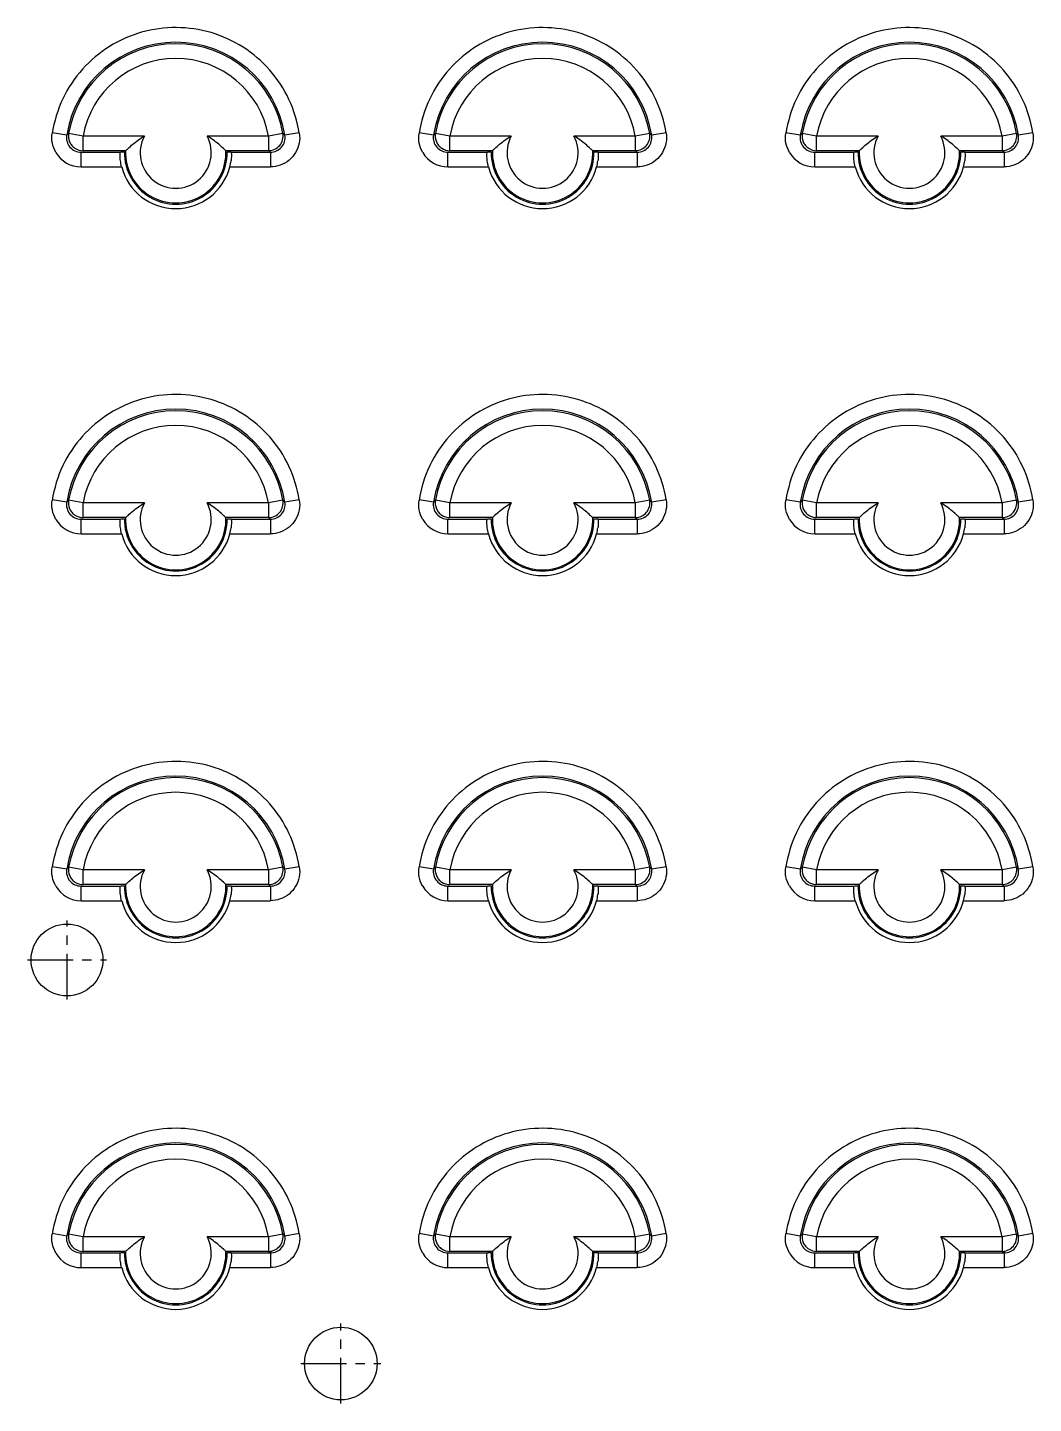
# Model space of a CAD drawing. Header units: millimetres. Extents: x 2151 to 2806, y 681 to 1136.
# Drawn here: x 2561.42 to 2588.85, y 880.51 to 918.01 of the extents above; entities that cross this region are included whole.
import ezdxf

# ---------------------------------------------------------------- set-up
doc = ezdxf.new("R2010")
doc.units = ezdxf.units.MM
doc.linetypes.add('CENTER', pattern=[50.8, 31.75, -6.35, 6.35, -6.35])

msp = doc.modelspace()

# ---------------------------------------------------------------- linework, layer by layer
at = {"color": 7, "linetype": 'Continuous'}
for p, q in [((2562.489, 915.072), (2562.094, 915.136)), ((2562.934, 915.052), (2562.541, 915.123)), ((2562.934, 914.652), (2562.934, 915.052)), ((2564.608, 915.052), (2562.934, 915.052)), ((2567.99, 915.052), (2566.317, 915.052)), ((2568.385, 915.123), (2567.991, 915.052)), ((2567.991, 915.052), (2567.991, 914.652)), ((2568.831, 915.136), (2568.437, 915.072)), ((2572.489, 915.072), (2572.094, 915.136)), ((2572.934, 915.052), (2572.541, 915.123)), ((2572.934, 914.652), (2572.934, 915.052)), ((2574.608, 915.052), (2572.934, 915.052)), ((2577.99, 915.052), (2576.317, 915.052)), ((2578.385, 915.123), (2577.991, 915.052)), ((2577.991, 915.052), (2577.991, 914.652)), ((2578.831, 915.136), (2578.437, 915.072)), ((2582.489, 915.072), (2582.094, 915.136)), ((2582.934, 915.052), (2582.541, 915.123)), ((2582.934, 914.652), (2582.934, 915.052)), ((2584.608, 915.052), (2582.934, 915.052)), ((2587.99, 915.052), (2586.317, 915.052)), ((2588.385, 915.123), (2587.991, 915.052)), ((2587.991, 915.052), (2587.991, 914.652)), ((2588.831, 915.136), (2588.437, 915.072)), ((2562.883, 914.21), (2562.883, 914.609)), ((2562.883, 914.609), (2563.952, 914.609)), ((2564.096, 914.652), (2562.934, 914.652)), ((2563.963, 914.62), (2564.063, 914.62)), ((2567.991, 914.652), (2566.83, 914.652)), ((2566.862, 914.62), (2566.962, 914.62)), ((2566.974, 914.609), (2568.042, 914.609)), ((2568.042, 914.609), (2568.042, 914.21)), ((2572.883, 914.21), (2572.883, 914.609)), ((2572.883, 914.609), (2573.952, 914.609)), ((2574.096, 914.652), (2572.934, 914.652)), ((2573.963, 914.62), (2574.063, 914.62)), ((2577.991, 914.652), (2576.83, 914.652)), ((2576.862, 914.62), (2576.962, 914.62)), ((2576.974, 914.609), (2578.042, 914.609)), ((2578.042, 914.609), (2578.042, 914.21)), ((2582.883, 914.21), (2582.883, 914.609)), ((2582.883, 914.609), (2583.952, 914.609)), ((2584.096, 914.652), (2582.934, 914.652)), ((2583.963, 914.62), (2584.063, 914.62)), ((2587.991, 914.652), (2586.83, 914.652)), ((2586.862, 914.62), (2586.962, 914.62)), ((2586.974, 914.609), (2588.042, 914.609)), ((2588.042, 914.609), (2588.042, 914.21)), ((2562.883, 914.21), (2563.988, 914.21)), ((2566.937, 914.21), (2568.042, 914.21)), ((2572.883, 914.21), (2573.988, 914.21)), ((2576.937, 914.21), (2578.042, 914.21)), ((2582.883, 914.21), (2583.988, 914.21)), ((2586.937, 914.21), (2588.042, 914.21)), ((2562.489, 905.072), (2562.094, 905.136)), ((2562.934, 905.052), (2562.541, 905.123)), ((2562.934, 904.652), (2562.934, 905.052)), ((2564.608, 905.052), (2562.934, 905.052)), ((2567.99, 905.052), (2566.317, 905.052)), ((2568.385, 905.123), (2567.991, 905.052)), ((2567.991, 905.052), (2567.991, 904.652)), ((2568.831, 905.136), (2568.437, 905.072)), ((2572.489, 905.072), (2572.094, 905.136)), ((2572.934, 905.052), (2572.541, 905.123)), ((2572.934, 904.652), (2572.934, 905.052)), ((2574.608, 905.052), (2572.934, 905.052)), ((2577.99, 905.052), (2576.317, 905.052)), ((2578.385, 905.123), (2577.991, 905.052)), ((2577.991, 905.052), (2577.991, 904.652)), ((2578.831, 905.136), (2578.437, 905.072)), ((2582.489, 905.072), (2582.094, 905.136)), ((2582.934, 905.052), (2582.541, 905.123)), ((2582.934, 904.652), (2582.934, 905.052)), ((2584.608, 905.052), (2582.934, 905.052)), ((2587.99, 905.052), (2586.317, 905.052)), ((2588.385, 905.123), (2587.991, 905.052)), ((2587.991, 905.052), (2587.991, 904.652)), ((2588.831, 905.136), (2588.437, 905.072)), ((2562.883, 904.21), (2562.883, 904.609)), ((2562.883, 904.609), (2563.952, 904.609)), ((2564.096, 904.652), (2562.934, 904.652)), ((2563.963, 904.62), (2564.063, 904.62)), ((2567.991, 904.652), (2566.83, 904.652)), ((2566.862, 904.62), (2566.962, 904.62)), ((2566.974, 904.609), (2568.042, 904.609)), ((2568.042, 904.609), (2568.042, 904.21)), ((2572.883, 904.21), (2572.883, 904.609)), ((2572.883, 904.609), (2573.952, 904.609)), ((2574.096, 904.652), (2572.934, 904.652)), ((2573.963, 904.62), (2574.063, 904.62)), ((2577.991, 904.652), (2576.83, 904.652)), ((2576.862, 904.62), (2576.962, 904.62)), ((2576.974, 904.609), (2578.042, 904.609)), ((2578.042, 904.609), (2578.042, 904.21)), ((2582.883, 904.21), (2582.883, 904.609)), ((2582.883, 904.609), (2583.952, 904.609)), ((2584.096, 904.652), (2582.934, 904.652)), ((2583.963, 904.62), (2584.063, 904.62)), ((2587.991, 904.652), (2586.83, 904.652)), ((2586.862, 904.62), (2586.962, 904.62)), ((2586.974, 904.609), (2588.042, 904.609)), ((2588.042, 904.609), (2588.042, 904.21)), ((2562.883, 904.21), (2563.988, 904.21)), ((2566.937, 904.21), (2568.042, 904.21)), ((2572.883, 904.21), (2573.988, 904.21)), ((2576.937, 904.21), (2578.042, 904.21)), ((2582.883, 904.21), (2583.988, 904.21)), ((2586.937, 904.21), (2588.042, 904.21)), ((2562.489, 895.072), (2562.094, 895.136)), ((2562.934, 895.052), (2562.541, 895.123)), ((2562.934, 894.652), (2562.934, 895.052)), ((2564.608, 895.052), (2562.934, 895.052)), ((2567.99, 895.052), (2566.317, 895.052)), ((2568.385, 895.123), (2567.991, 895.052)), ((2567.991, 895.052), (2567.991, 894.652)), ((2568.831, 895.136), (2568.437, 895.072)), ((2572.489, 895.072), (2572.094, 895.136)), ((2572.934, 895.052), (2572.541, 895.123)), ((2572.934, 894.652), (2572.934, 895.052)), ((2574.608, 895.052), (2572.934, 895.052)), ((2577.99, 895.052), (2576.317, 895.052)), ((2578.385, 895.123), (2577.991, 895.052)), ((2577.991, 895.052), (2577.991, 894.652)), ((2578.831, 895.136), (2578.437, 895.072)), ((2582.489, 895.072), (2582.094, 895.136)), ((2582.934, 895.052), (2582.541, 895.123)), ((2582.934, 894.652), (2582.934, 895.052)), ((2584.608, 895.052), (2582.934, 895.052)), ((2587.99, 895.052), (2586.317, 895.052)), ((2588.385, 895.123), (2587.991, 895.052)), ((2587.991, 895.052), (2587.991, 894.652)), ((2588.831, 895.136), (2588.437, 895.072)), ((2562.883, 894.21), (2562.883, 894.609)), ((2562.883, 894.609), (2563.952, 894.609)), ((2564.096, 894.652), (2562.934, 894.652)), ((2563.963, 894.62), (2564.063, 894.62)), ((2567.991, 894.652), (2566.83, 894.652)), ((2566.862, 894.62), (2566.962, 894.62)), ((2566.974, 894.609), (2568.042, 894.609)), ((2568.042, 894.609), (2568.042, 894.21)), ((2572.883, 894.21), (2572.883, 894.609)), ((2572.883, 894.609), (2573.952, 894.609)), ((2574.096, 894.652), (2572.934, 894.652)), ((2573.963, 894.62), (2574.063, 894.62)), ((2577.991, 894.652), (2576.83, 894.652)), ((2576.862, 894.62), (2576.962, 894.62)), ((2576.974, 894.609), (2578.042, 894.609)), ((2578.042, 894.609), (2578.042, 894.21)), ((2582.883, 894.21), (2582.883, 894.609)), ((2582.883, 894.609), (2583.952, 894.609)), ((2584.096, 894.652), (2582.934, 894.652)), ((2583.963, 894.62), (2584.063, 894.62)), ((2587.991, 894.652), (2586.83, 894.652)), ((2586.862, 894.62), (2586.962, 894.62)), ((2586.974, 894.609), (2588.042, 894.609)), ((2588.042, 894.609), (2588.042, 894.21)), ((2562.883, 894.21), (2563.988, 894.21)), ((2566.937, 894.21), (2568.042, 894.21)), ((2572.883, 894.21), (2573.988, 894.21)), ((2576.937, 894.21), (2578.042, 894.21)), ((2582.883, 894.21), (2583.988, 894.21)), ((2586.937, 894.21), (2588.042, 894.21)), ((2562.489, 885.072), (2562.094, 885.136)), ((2562.934, 885.052), (2562.541, 885.123)), ((2562.934, 884.652), (2562.934, 885.052)), ((2564.608, 885.052), (2562.934, 885.052)), ((2567.99, 885.052), (2566.317, 885.052)), ((2568.385, 885.123), (2567.991, 885.052)), ((2567.991, 885.052), (2567.991, 884.652)), ((2568.831, 885.136), (2568.437, 885.072)), ((2572.489, 885.072), (2572.094, 885.136)), ((2572.934, 885.052), (2572.541, 885.123)), ((2572.934, 884.652), (2572.934, 885.052)), ((2574.608, 885.052), (2572.934, 885.052)), ((2577.99, 885.052), (2576.317, 885.052)), ((2578.385, 885.123), (2577.991, 885.052)), ((2577.991, 885.052), (2577.991, 884.652)), ((2578.831, 885.136), (2578.437, 885.072)), ((2582.489, 885.072), (2582.094, 885.136)), ((2582.934, 885.052), (2582.541, 885.123)), ((2582.934, 884.652), (2582.934, 885.052)), ((2584.608, 885.052), (2582.934, 885.052)), ((2587.99, 885.052), (2586.317, 885.052)), ((2588.385, 885.123), (2587.991, 885.052)), ((2587.991, 885.052), (2587.991, 884.652)), ((2588.831, 885.136), (2588.437, 885.072)), ((2562.883, 884.21), (2562.883, 884.609)), ((2562.883, 884.609), (2563.952, 884.609)), ((2564.096, 884.652), (2562.934, 884.652)), ((2563.963, 884.62), (2564.063, 884.62)), ((2567.991, 884.652), (2566.83, 884.652)), ((2566.862, 884.62), (2566.962, 884.62)), ((2566.974, 884.609), (2568.042, 884.609)), ((2568.042, 884.609), (2568.042, 884.21)), ((2572.883, 884.21), (2572.883, 884.609)), ((2572.883, 884.609), (2573.952, 884.609)), ((2574.096, 884.652), (2572.934, 884.652)), ((2573.963, 884.62), (2574.063, 884.62)), ((2577.991, 884.652), (2576.83, 884.652)), ((2576.862, 884.62), (2576.962, 884.62)), ((2576.974, 884.609), (2578.042, 884.609)), ((2578.042, 884.609), (2578.042, 884.21)), ((2582.883, 884.21), (2582.883, 884.609)), ((2582.883, 884.609), (2583.952, 884.609)), ((2584.096, 884.652), (2582.934, 884.652)), ((2583.963, 884.62), (2584.063, 884.62)), ((2587.991, 884.652), (2586.83, 884.652)), ((2586.862, 884.62), (2586.962, 884.62)), ((2586.974, 884.609), (2588.042, 884.609)), ((2588.042, 884.609), (2588.042, 884.21)), ((2562.883, 884.21), (2563.988, 884.21)), ((2566.937, 884.21), (2568.042, 884.21)), ((2572.883, 884.21), (2573.988, 884.21)), ((2576.937, 884.21), (2578.042, 884.21)), ((2582.883, 884.21), (2583.988, 884.21)), ((2586.937, 884.21), (2588.042, 884.21))]:
    msp.add_line(p, q, dxfattribs=at)
at = {"color": 1, "linetype": 'CENTER', "ltscale": 0.039162}
for p, q in [((2562.498, 891.519), (2562.498, 893.673)), ((2561.421, 892.596), (2563.575, 892.596)), ((2569.963, 880.507), (2569.963, 882.684)), ((2568.874, 881.596), (2571.051, 881.596))]:
    msp.add_line(p, q, dxfattribs=at)
at = {"color": 7, "linetype": 'Continuous'}
msp.add_circle((2562.498, 892.596), 0.979, dxfattribs=at)
at = {"color": 3, "linetype": 'Continuous'}
msp.add_circle((2569.963, 881.596), 0.99, dxfattribs=at)
at = {"color": 7, "linetype": 'Continuous'}
for centre, radius, start, end in [((2565.463, 914.596), 3.012, 9.1024, 170.8976), ((2565.463, 914.596), 2.969, 10.2257, 169.7742), ((2575.463, 914.596), 3.012, 9.1024, 170.8976), ((2575.463, 914.596), 2.969, 10.2257, 169.7742), ((2585.463, 914.596), 3.012, 9.1024, 170.8976), ((2585.463, 914.596), 2.969, 10.2257, 169.7742), ((2565.463, 914.596), 2.569, 10.2285, 169.7732), ((2575.463, 914.596), 2.569, 10.2285, 169.7732), ((2585.463, 914.596), 2.569, 10.2285, 169.7732), ((2562.882, 915.008), 0.399, 170.8764, 270.1536), ((2567.946, 909.504), 7.797, 133.8922, 134.426), ((2565.463, 914.596), 0.968, 151.8984, 28.1016), ((2567.99, 915.053), 0.4, 270.104, 10.1219), ((2568.043, 915.008), 0.399, 269.8554, 9.2464), ((2563.102, 909.63), 7.621, 45.5706, 46.1167), ((2572.882, 915.008), 0.399, 170.8764, 270.1536), ((2577.946, 909.504), 7.797, 133.8922, 134.426), ((2575.463, 914.596), 0.968, 151.8984, 28.1016), ((2577.99, 915.053), 0.4, 270.104, 10.1219), ((2578.043, 915.008), 0.399, 269.8554, 9.2464), ((2573.102, 909.63), 7.621, 45.5706, 46.1167), ((2582.882, 915.008), 0.399, 170.8764, 270.1536), ((2587.946, 909.504), 7.797, 133.8922, 134.426), ((2585.463, 914.596), 0.968, 151.8984, 28.1016), ((2587.99, 915.053), 0.4, 270.104, 10.1219), ((2588.043, 915.008), 0.399, 269.8554, 9.2464), ((2583.102, 909.63), 7.621, 45.5706, 46.1167), ((2562.884, 915.01), 0.8, 210.5745, 269.9782), ((2565.463, 914.596), 1.4, 178.9995, 1.0005), ((2565.463, 914.596), 1.368, 177.6389, 2.3611), ((2565.662, 914.545), 1.319, 345.2528, 352.688), ((2563.995, 911.604), 4.232, 45.2554, 45.4667), ((2563.525, 909.31), 6.963, 49.5552, 50.1022), ((2572.884, 915.01), 0.8, 210.5745, 269.9782), ((2575.463, 914.596), 1.4, 178.9995, 1.0005), ((2575.463, 914.596), 1.368, 177.6389, 2.3611), ((2575.662, 914.545), 1.319, 345.2528, 352.688), ((2573.995, 911.604), 4.232, 45.2554, 45.4667), ((2573.525, 909.31), 6.963, 49.5552, 50.1022), ((2582.884, 915.01), 0.8, 210.5745, 269.9783), ((2585.463, 914.596), 1.4, 178.9995, 1.0005), ((2585.463, 914.596), 1.368, 177.6389, 2.3611), ((2585.662, 914.545), 1.319, 345.2528, 352.688), ((2583.995, 911.604), 4.232, 45.2554, 45.4667), ((2583.525, 909.31), 6.963, 49.5552, 50.1022), ((2565.463, 914.596), 1.524, 194.6781, 345.3219), ((2575.463, 914.596), 1.524, 194.6781, 345.3219), ((2585.463, 914.596), 1.524, 194.6781, 345.3219), ((2565.463, 904.596), 3.012, 9.1024, 170.8976), ((2565.463, 904.596), 2.969, 10.2257, 169.7742), ((2575.463, 904.596), 3.012, 9.1024, 170.8976), ((2575.463, 904.596), 2.969, 10.2257, 169.7742), ((2585.463, 904.596), 3.012, 9.1024, 170.8976), ((2585.463, 904.596), 2.969, 10.2257, 169.7742), ((2565.463, 904.596), 2.569, 10.2285, 169.7732), ((2575.463, 904.596), 2.569, 10.2285, 169.7732), ((2585.463, 904.596), 2.569, 10.2285, 169.7732), ((2562.882, 905.008), 0.399, 170.8764, 270.1536), ((2567.946, 899.504), 7.797, 133.8922, 134.426), ((2565.463, 904.596), 0.968, 151.8984, 28.1016), ((2567.99, 905.053), 0.4, 270.104, 10.1219), ((2568.043, 905.008), 0.399, 269.8554, 9.2464), ((2563.102, 899.63), 7.621, 45.5706, 46.1167), ((2572.882, 905.008), 0.399, 170.8764, 270.1536), ((2577.946, 899.504), 7.797, 133.8922, 134.426), ((2575.463, 904.596), 0.968, 151.8984, 28.1016), ((2577.99, 905.053), 0.4, 270.104, 10.1219), ((2578.043, 905.008), 0.399, 269.8554, 9.2464), ((2573.102, 899.63), 7.621, 45.5706, 46.1167), ((2582.882, 905.008), 0.399, 170.8764, 270.1536), ((2587.946, 899.504), 7.797, 133.8922, 134.426), ((2585.463, 904.596), 0.968, 151.8984, 28.1016), ((2587.99, 905.053), 0.4, 270.104, 10.1219), ((2588.043, 905.008), 0.399, 269.8554, 9.2464), ((2583.102, 899.63), 7.621, 45.5706, 46.1167), ((2562.884, 905.01), 0.8, 210.5745, 269.9782), ((2565.463, 904.596), 1.4, 178.9995, 1.0005), ((2565.463, 904.596), 1.368, 177.6389, 2.3611), ((2563.995, 901.604), 4.232, 45.2554, 45.4667), ((2563.525, 899.31), 6.963, 49.5552, 50.1022), ((2572.884, 905.01), 0.8, 210.5745, 269.9782), ((2575.463, 904.596), 1.4, 178.9995, 1.0005), ((2575.463, 904.596), 1.368, 177.6389, 2.3611), ((2573.995, 901.604), 4.232, 45.2554, 45.4667), ((2573.525, 899.31), 6.963, 49.5552, 50.1022), ((2582.884, 905.01), 0.8, 210.5745, 269.9782), ((2585.463, 904.596), 1.4, 178.9995, 1.0005), ((2585.463, 904.596), 1.368, 177.6389, 2.3611), ((2583.995, 901.604), 4.232, 45.2554, 45.4667), ((2583.525, 899.31), 6.963, 49.5552, 50.1022), ((2565.463, 904.596), 1.524, 194.6781, 345.3219), ((2565.662, 904.545), 1.319, 345.2528, 352.688), ((2575.463, 904.596), 1.524, 194.6781, 345.3219), ((2575.662, 904.545), 1.319, 345.2528, 352.688), ((2585.463, 904.596), 1.524, 194.6781, 345.3219), ((2585.662, 904.545), 1.319, 345.2528, 352.688), ((2565.463, 894.596), 3.012, 9.1024, 170.8976), ((2565.463, 894.596), 2.969, 10.2257, 169.7742), ((2575.463, 894.596), 3.012, 9.1024, 170.8976), ((2575.463, 894.596), 2.969, 10.2257, 169.7742), ((2585.463, 894.596), 3.012, 9.1024, 170.8976), ((2585.463, 894.596), 2.969, 10.2257, 169.7742), ((2565.463, 894.596), 2.569, 10.2285, 169.7732), ((2575.463, 894.596), 2.569, 10.2285, 169.7732), ((2585.463, 894.596), 2.569, 10.2285, 169.7732), ((2562.882, 895.008), 0.399, 170.8764, 270.1536), ((2567.946, 889.504), 7.797, 133.8922, 134.426), ((2565.463, 894.596), 0.968, 151.8984, 28.1016), ((2567.99, 895.053), 0.4, 270.104, 10.1219), ((2568.043, 895.008), 0.399, 269.8554, 9.2464), ((2563.102, 889.63), 7.621, 45.5706, 46.1167), ((2572.882, 895.008), 0.399, 170.8764, 270.1536), ((2577.946, 889.504), 7.797, 133.8922, 134.426), ((2575.463, 894.596), 0.968, 151.8984, 28.1016), ((2577.99, 895.053), 0.4, 270.104, 10.1219), ((2578.043, 895.008), 0.399, 269.8554, 9.2464), ((2573.102, 889.63), 7.621, 45.5706, 46.1167), ((2582.882, 895.008), 0.399, 170.8764, 270.1536), ((2587.946, 889.504), 7.797, 133.8922, 134.426), ((2585.463, 894.596), 0.968, 151.8984, 28.1016), ((2587.99, 895.053), 0.4, 270.104, 10.1219), ((2588.043, 895.008), 0.399, 269.8554, 9.2464), ((2583.102, 889.63), 7.621, 45.5706, 46.1167), ((2562.884, 895.01), 0.8, 210.5745, 269.9782), ((2565.463, 894.596), 1.4, 178.9995, 1.0005), ((2565.463, 894.596), 1.368, 177.6389, 2.3611), ((2563.995, 891.604), 4.232, 45.2554, 45.4667), ((2563.525, 889.31), 6.963, 49.5552, 50.1022), ((2572.884, 895.01), 0.8, 210.5745, 269.9782), ((2575.463, 894.596), 1.4, 178.9995, 1.0005), ((2575.463, 894.596), 1.368, 177.6389, 2.3611), ((2573.995, 891.604), 4.232, 45.2554, 45.4667), ((2573.525, 889.31), 6.963, 49.5552, 50.1022), ((2582.884, 895.01), 0.8, 210.5745, 269.9782), ((2585.463, 894.596), 1.4, 178.9995, 1.0005), ((2585.463, 894.596), 1.368, 177.6389, 2.3611), ((2583.995, 891.604), 4.232, 45.2554, 45.4667), ((2583.525, 889.31), 6.963, 49.5552, 50.1022), ((2565.463, 894.596), 1.524, 194.6781, 345.3219), ((2565.662, 894.545), 1.319, 345.2528, 352.688), ((2575.463, 894.596), 1.524, 194.6781, 345.3219), ((2575.662, 894.545), 1.319, 345.2528, 352.688), ((2585.463, 894.596), 1.524, 194.6781, 345.3219), ((2585.662, 894.545), 1.319, 345.2528, 352.688), ((2565.463, 884.596), 3.012, 9.1024, 170.8976), ((2565.463, 884.596), 2.969, 10.2257, 169.7742), ((2575.463, 884.596), 3.012, 9.1024, 170.8976), ((2575.463, 884.596), 2.969, 10.2257, 169.7742), ((2585.463, 884.596), 3.012, 9.1024, 170.8976), ((2585.463, 884.596), 2.969, 10.2257, 169.7742), ((2565.463, 884.596), 2.569, 10.2285, 169.7732), ((2575.463, 884.596), 2.569, 10.2285, 169.7732), ((2585.463, 884.596), 2.569, 10.2285, 169.7732), ((2562.882, 885.008), 0.399, 170.8764, 270.1536), ((2567.946, 879.504), 7.797, 133.8922, 134.426), ((2565.463, 884.596), 0.968, 151.8984, 28.1016), ((2567.99, 885.053), 0.4, 270.104, 10.1219), ((2568.043, 885.008), 0.399, 269.8554, 9.2464), ((2563.102, 879.63), 7.621, 45.5706, 46.1167), ((2572.882, 885.008), 0.399, 170.8764, 270.1536), ((2577.946, 879.504), 7.797, 133.8922, 134.426), ((2575.463, 884.596), 0.968, 151.8984, 28.1016), ((2577.99, 885.053), 0.4, 270.104, 10.1219), ((2578.043, 885.008), 0.399, 269.8554, 9.2464), ((2573.102, 879.63), 7.621, 45.5706, 46.1167), ((2582.882, 885.008), 0.399, 170.8764, 270.1536), ((2587.946, 879.504), 7.797, 133.8922, 134.426), ((2585.463, 884.596), 0.968, 151.8984, 28.1016), ((2587.99, 885.053), 0.4, 270.104, 10.1219), ((2588.043, 885.008), 0.399, 269.8554, 9.2464), ((2583.102, 879.63), 7.621, 45.5706, 46.1167), ((2562.884, 885.01), 0.8, 210.5745, 269.9782), ((2565.463, 884.596), 1.4, 178.9995, 1.0005), ((2565.463, 884.596), 1.368, 177.6389, 2.3611), ((2565.662, 884.545), 1.319, 345.2528, 352.688), ((2563.995, 881.604), 4.232, 45.2554, 45.4667), ((2563.525, 879.31), 6.963, 49.5552, 50.1022), ((2572.884, 885.01), 0.8, 210.5745, 269.9782), ((2575.463, 884.596), 1.4, 178.9995, 1.0005), ((2575.463, 884.596), 1.368, 177.6389, 2.3611), ((2575.662, 884.545), 1.319, 345.2528, 352.688), ((2573.995, 881.604), 4.232, 45.2554, 45.4667), ((2573.525, 879.31), 6.963, 49.5552, 50.1022), ((2582.884, 885.01), 0.801, 210.5745, 269.9786), ((2585.463, 884.596), 1.4, 178.9995, 1.0005), ((2585.463, 884.596), 1.368, 177.6389, 2.3611), ((2585.662, 884.545), 1.319, 345.2528, 352.688), ((2583.995, 881.604), 4.232, 45.2554, 45.4667), ((2583.525, 879.31), 6.963, 49.5552, 50.1022), ((2565.463, 884.596), 1.524, 194.6781, 345.3219), ((2575.463, 884.596), 1.524, 194.6781, 345.3219), ((2585.463, 884.596), 1.524, 194.6781, 345.3219)]:
    msp.add_arc(centre, radius, start, end, dxfattribs=at)
for points, start_tangent, end_tangent in [([(2568.831, 915.133), (2568.549, 916.05), (2568.024, 916.85), (2567.297, 917.472), (2566.426, 917.869), (2565.479, 918.007), (2564.531, 917.878), (2563.656, 917.49), (2562.924, 916.875), (2562.385, 916.069), (2562.094, 915.121)], (-0.1582, 0.987407), (-0.1582, -0.987407)), ([(2578.831, 915.133), (2578.549, 916.05), (2578.024, 916.85), (2577.297, 917.472), (2576.426, 917.869), (2575.479, 918.007), (2574.531, 917.878), (2573.656, 917.49), (2572.924, 916.875), (2572.385, 916.069), (2572.094, 915.121)], (-0.1582, 0.987407), (-0.1582, -0.987407)), ([(2588.831, 915.133), (2588.549, 916.05), (2588.024, 916.85), (2587.297, 917.472), (2586.426, 917.869), (2585.479, 918.007), (2584.531, 917.878), (2583.656, 917.49), (2582.924, 916.875), (2582.385, 916.069), (2582.094, 915.121)], (-0.1582, 0.987407), (-0.1582, -0.987407)), ([(2562.195, 914.603), (2562.098, 914.86), (2562.094, 915.121)], (-0.508458, 0.861087), (0.158023, 0.987435)), ([(2562.541, 915.123), (2562.567, 914.895), (2562.628, 914.796)], (-0.179302, -0.983794), (0.641293, -0.767296)), ([(2564.096, 914.652), (2564.161, 914.713), (2564.29, 914.826), (2564.446, 914.945), (2564.608, 915.052)], (0.721525, 0.692388), (0.857623, 0.514278)), ([(2566.83, 914.652), (2566.764, 914.713), (2566.635, 914.826), (2566.479, 914.945), (2566.317, 915.052)], (-0.721525, 0.692388), (-0.857623, 0.514278)), ([(2568.831, 915.133), (2568.827, 914.86), (2568.731, 914.603), (2568.551, 914.393), (2568.313, 914.257), (2568.042, 914.21)], (0.158024, -0.987435), (-1, -0.000075)), ([(2572.195, 914.603), (2572.098, 914.86), (2572.094, 915.121)], (-0.508458, 0.861087), (0.158023, 0.987435)), ([(2572.541, 915.123), (2572.567, 914.895), (2572.628, 914.796)], (-0.179302, -0.983794), (0.641293, -0.767296)), ([(2574.096, 914.652), (2574.161, 914.713), (2574.29, 914.826), (2574.446, 914.945), (2574.608, 915.052)], (0.721525, 0.692388), (0.857623, 0.514278)), ([(2576.83, 914.652), (2576.764, 914.713), (2576.635, 914.826), (2576.479, 914.945), (2576.317, 915.052)], (-0.721525, 0.692388), (-0.857623, 0.514278)), ([(2578.831, 915.133), (2578.827, 914.86), (2578.731, 914.603), (2578.551, 914.393), (2578.313, 914.257), (2578.042, 914.21)], (0.158024, -0.987435), (-1, -0.000075)), ([(2582.195, 914.603), (2582.098, 914.86), (2582.094, 915.121)], (-0.508458, 0.861087), (0.158023, 0.987435)), ([(2582.541, 915.123), (2582.567, 914.895), (2582.628, 914.796)], (-0.179302, -0.983794), (0.641293, -0.767296)), ([(2584.096, 914.652), (2584.161, 914.713), (2584.29, 914.826), (2584.446, 914.945), (2584.608, 915.052)], (0.721525, 0.692388), (0.857623, 0.514278)), ([(2586.83, 914.652), (2586.764, 914.713), (2586.635, 914.826), (2586.479, 914.945), (2586.317, 915.052)], (-0.721525, 0.692388), (-0.857623, 0.514278)), ([(2588.831, 915.133), (2588.827, 914.86), (2588.731, 914.603), (2588.551, 914.393), (2588.313, 914.257), (2588.042, 914.21)], (0.158024, -0.987435), (-1, -0.000075)), ([(2562.628, 914.796), (2562.714, 914.719), (2562.934, 914.652)], (0.641293, -0.767296), (0.999989, -0.004602)), ([(2572.628, 914.796), (2572.714, 914.719), (2572.934, 914.652)], (0.641293, -0.767296), (0.999989, -0.004602)), ([(2582.628, 914.796), (2582.714, 914.719), (2582.934, 914.652)], (0.641293, -0.767296), (0.999989, -0.004602)), ([(2563.988, 914.21), (2563.955, 914.377), (2563.945, 914.515), (2563.949, 914.596)], (-0.253388, 0.967365), (0.12877, 0.991674)), ([(2563.949, 914.596), (2563.952, 914.609)], (0.12877, 0.991674), (0.710254, 0.703945)), ([(2566.977, 914.596), (2566.98, 914.515), (2566.97, 914.377)], (0.12877, -0.991674), (-0.125954, -0.992036)), ([(2573.988, 914.21), (2573.955, 914.377), (2573.945, 914.515), (2573.949, 914.596)], (-0.253388, 0.967365), (0.12877, 0.991674)), ([(2573.949, 914.596), (2573.952, 914.609)], (0.12877, 0.991674), (0.710254, 0.703945)), ([(2576.977, 914.596), (2576.98, 914.515), (2576.97, 914.377)], (0.12877, -0.991674), (-0.125954, -0.992036)), ([(2583.988, 914.21), (2583.955, 914.377), (2583.945, 914.515), (2583.949, 914.596)], (-0.253388, 0.967365), (0.12877, 0.991674)), ([(2583.949, 914.596), (2583.952, 914.609)], (0.12877, 0.991674), (0.710254, 0.703945)), ([(2586.977, 914.596), (2586.98, 914.515), (2586.97, 914.377)], (0.12877, -0.991674), (-0.125954, -0.992036)), ([(2568.831, 905.133), (2568.549, 906.05), (2568.024, 906.85), (2567.297, 907.472), (2566.426, 907.869), (2565.479, 908.007), (2564.531, 907.878), (2563.656, 907.49), (2562.924, 906.875), (2562.385, 906.069), (2562.094, 905.121)], (-0.1582, 0.987407), (-0.1582, -0.987407)), ([(2578.831, 905.133), (2578.549, 906.05), (2578.024, 906.85), (2577.297, 907.472), (2576.426, 907.869), (2575.479, 908.007), (2574.531, 907.878), (2573.656, 907.49), (2572.924, 906.875), (2572.385, 906.069), (2572.094, 905.121)], (-0.1582, 0.987407), (-0.1582, -0.987407)), ([(2588.831, 905.133), (2588.549, 906.05), (2588.024, 906.85), (2587.297, 907.472), (2586.426, 907.869), (2585.479, 908.007), (2584.531, 907.878), (2583.656, 907.49), (2582.924, 906.875), (2582.385, 906.069), (2582.094, 905.121)], (-0.1582, 0.987407), (-0.1582, -0.987407)), ([(2562.195, 904.603), (2562.098, 904.86), (2562.094, 905.121)], (-0.508458, 0.861087), (0.158023, 0.987435)), ([(2562.541, 905.123), (2562.567, 904.895), (2562.628, 904.796)], (-0.179302, -0.983794), (0.641293, -0.767296)), ([(2564.096, 904.652), (2564.161, 904.713), (2564.29, 904.826), (2564.446, 904.945), (2564.608, 905.052)], (0.721525, 0.692388), (0.857623, 0.514278)), ([(2566.83, 904.652), (2566.764, 904.713), (2566.635, 904.826), (2566.479, 904.945), (2566.317, 905.052)], (-0.721525, 0.692388), (-0.857623, 0.514278)), ([(2568.831, 905.133), (2568.827, 904.86), (2568.731, 904.603), (2568.551, 904.393), (2568.313, 904.257), (2568.042, 904.21)], (0.158024, -0.987435), (-1, -0.000075)), ([(2572.195, 904.603), (2572.098, 904.86), (2572.094, 905.121)], (-0.508458, 0.861087), (0.158023, 0.987435)), ([(2572.541, 905.123), (2572.567, 904.895), (2572.628, 904.796)], (-0.179302, -0.983794), (0.641293, -0.767296)), ([(2574.096, 904.652), (2574.161, 904.713), (2574.29, 904.826), (2574.446, 904.945), (2574.608, 905.052)], (0.721525, 0.692388), (0.857623, 0.514278)), ([(2576.83, 904.652), (2576.764, 904.713), (2576.635, 904.826), (2576.479, 904.945), (2576.317, 905.052)], (-0.721525, 0.692388), (-0.857623, 0.514278)), ([(2578.831, 905.133), (2578.827, 904.86), (2578.731, 904.603), (2578.551, 904.393), (2578.313, 904.257), (2578.042, 904.21)], (0.158024, -0.987435), (-1, -0.000075)), ([(2582.195, 904.603), (2582.098, 904.86), (2582.094, 905.121)], (-0.508458, 0.861087), (0.158023, 0.987435)), ([(2582.541, 905.123), (2582.567, 904.895), (2582.628, 904.796)], (-0.179302, -0.983794), (0.641293, -0.767296)), ([(2584.096, 904.652), (2584.161, 904.713), (2584.29, 904.826), (2584.446, 904.945), (2584.608, 905.052)], (0.721525, 0.692388), (0.857623, 0.514278)), ([(2586.83, 904.652), (2586.764, 904.713), (2586.635, 904.826), (2586.479, 904.945), (2586.317, 905.052)], (-0.721525, 0.692388), (-0.857623, 0.514278)), ([(2588.831, 905.133), (2588.827, 904.86), (2588.731, 904.603), (2588.551, 904.393), (2588.313, 904.257), (2588.042, 904.21)], (0.158024, -0.987435), (-1, -0.000075)), ([(2562.628, 904.796), (2562.714, 904.719), (2562.934, 904.652)], (0.641293, -0.767296), (0.999989, -0.004602)), ([(2563.988, 904.21), (2563.955, 904.377), (2563.945, 904.515), (2563.949, 904.596)], (-0.253388, 0.967365), (0.12877, 0.991674)), ([(2563.949, 904.596), (2563.952, 904.609)], (0.12877, 0.991674), (0.710254, 0.703945)), ([(2566.977, 904.596), (2566.98, 904.515), (2566.97, 904.377)], (0.12877, -0.991674), (-0.125954, -0.992036)), ([(2572.628, 904.796), (2572.714, 904.719), (2572.934, 904.652)], (0.641293, -0.767296), (0.999989, -0.004602)), ([(2573.988, 904.21), (2573.955, 904.377), (2573.945, 904.515), (2573.949, 904.596)], (-0.253388, 0.967365), (0.12877, 0.991674)), ([(2573.949, 904.596), (2573.952, 904.609)], (0.12877, 0.991674), (0.710254, 0.703945)), ([(2576.977, 904.596), (2576.98, 904.515), (2576.97, 904.377)], (0.12877, -0.991674), (-0.125954, -0.992036)), ([(2582.628, 904.796), (2582.714, 904.719), (2582.934, 904.652)], (0.641293, -0.767296), (0.999989, -0.004602)), ([(2583.988, 904.21), (2583.955, 904.377), (2583.945, 904.515), (2583.949, 904.596)], (-0.253388, 0.967365), (0.12877, 0.991674)), ([(2583.949, 904.596), (2583.952, 904.609)], (0.12877, 0.991674), (0.710254, 0.703945)), ([(2586.977, 904.596), (2586.98, 904.515), (2586.97, 904.377)], (0.12877, -0.991674), (-0.125954, -0.992036)), ([(2568.831, 895.133), (2568.549, 896.05), (2568.024, 896.85), (2567.297, 897.472), (2566.426, 897.869), (2565.479, 898.007), (2564.531, 897.878), (2563.656, 897.49), (2562.924, 896.875), (2562.385, 896.069), (2562.094, 895.121)], (-0.1582, 0.987407), (-0.1582, -0.987407)), ([(2578.831, 895.133), (2578.549, 896.05), (2578.024, 896.85), (2577.297, 897.472), (2576.426, 897.869), (2575.479, 898.007), (2574.531, 897.878), (2573.656, 897.49), (2572.924, 896.875), (2572.385, 896.069), (2572.094, 895.121)], (-0.1582, 0.987407), (-0.1582, -0.987407)), ([(2588.831, 895.133), (2588.549, 896.05), (2588.024, 896.85), (2587.297, 897.472), (2586.426, 897.869), (2585.479, 898.007), (2584.531, 897.878), (2583.656, 897.49), (2582.924, 896.875), (2582.385, 896.069), (2582.094, 895.121)], (-0.1582, 0.987407), (-0.1582, -0.987407)), ([(2562.195, 894.603), (2562.098, 894.86), (2562.094, 895.121)], (-0.508458, 0.861087), (0.158023, 0.987435)), ([(2562.541, 895.123), (2562.567, 894.895), (2562.628, 894.796)], (-0.179302, -0.983794), (0.641293, -0.767296)), ([(2562.628, 894.796), (2562.714, 894.719), (2562.934, 894.652)], (0.641293, -0.767296), (0.999989, -0.004602)), ([(2564.096, 894.652), (2564.161, 894.713), (2564.29, 894.826), (2564.446, 894.945), (2564.608, 895.052)], (0.721525, 0.692388), (0.857623, 0.514278)), ([(2566.83, 894.652), (2566.764, 894.713), (2566.635, 894.826), (2566.479, 894.945), (2566.317, 895.052)], (-0.721525, 0.692388), (-0.857623, 0.514278)), ([(2568.831, 895.133), (2568.827, 894.86), (2568.731, 894.603), (2568.551, 894.393), (2568.313, 894.257), (2568.042, 894.21)], (0.158024, -0.987435), (-1, -0.000075)), ([(2572.195, 894.603), (2572.098, 894.86), (2572.094, 895.121)], (-0.508458, 0.861087), (0.158023, 0.987435)), ([(2572.541, 895.123), (2572.567, 894.895), (2572.628, 894.796)], (-0.179302, -0.983794), (0.641293, -0.767296)), ([(2572.628, 894.796), (2572.714, 894.719), (2572.934, 894.652)], (0.641293, -0.767296), (0.999989, -0.004602)), ([(2574.096, 894.652), (2574.161, 894.713), (2574.29, 894.826), (2574.446, 894.945), (2574.608, 895.052)], (0.721525, 0.692388), (0.857623, 0.514278)), ([(2576.83, 894.652), (2576.764, 894.713), (2576.635, 894.826), (2576.479, 894.945), (2576.317, 895.052)], (-0.721525, 0.692388), (-0.857623, 0.514278)), ([(2578.831, 895.133), (2578.827, 894.86), (2578.731, 894.603), (2578.551, 894.393), (2578.313, 894.257), (2578.042, 894.21)], (0.158024, -0.987435), (-1, -0.000075)), ([(2582.195, 894.603), (2582.098, 894.86), (2582.094, 895.121)], (-0.508458, 0.861087), (0.158023, 0.987435)), ([(2582.541, 895.123), (2582.567, 894.895), (2582.628, 894.796)], (-0.179302, -0.983794), (0.641293, -0.767296)), ([(2582.628, 894.796), (2582.714, 894.719), (2582.934, 894.652)], (0.641293, -0.767296), (0.999989, -0.004602)), ([(2584.096, 894.652), (2584.161, 894.713), (2584.29, 894.826), (2584.446, 894.945), (2584.608, 895.052)], (0.721525, 0.692388), (0.857623, 0.514278)), ([(2586.83, 894.652), (2586.764, 894.713), (2586.635, 894.826), (2586.479, 894.945), (2586.317, 895.052)], (-0.721525, 0.692388), (-0.857623, 0.514278)), ([(2588.831, 895.133), (2588.827, 894.86), (2588.731, 894.603), (2588.551, 894.393), (2588.313, 894.257), (2588.042, 894.21)], (0.158024, -0.987435), (-1, -0.000075)), ([(2563.988, 894.21), (2563.955, 894.377), (2563.945, 894.515), (2563.949, 894.596)], (-0.253388, 0.967365), (0.12877, 0.991674)), ([(2563.949, 894.596), (2563.952, 894.609)], (0.12877, 0.991674), (0.710254, 0.703945)), ([(2566.977, 894.596), (2566.98, 894.515), (2566.97, 894.377)], (0.12877, -0.991674), (-0.125954, -0.992036)), ([(2573.988, 894.21), (2573.955, 894.377), (2573.945, 894.515), (2573.949, 894.596)], (-0.253388, 0.967365), (0.12877, 0.991674)), ([(2573.949, 894.596), (2573.952, 894.609)], (0.12877, 0.991674), (0.710254, 0.703945)), ([(2576.977, 894.596), (2576.98, 894.515), (2576.97, 894.377)], (0.12877, -0.991674), (-0.125954, -0.992036)), ([(2583.988, 894.21), (2583.955, 894.377), (2583.945, 894.515), (2583.949, 894.596)], (-0.253388, 0.967365), (0.12877, 0.991674)), ([(2583.949, 894.596), (2583.952, 894.609)], (0.12877, 0.991674), (0.710254, 0.703945)), ([(2586.977, 894.596), (2586.98, 894.515), (2586.97, 894.377)], (0.12877, -0.991674), (-0.125954, -0.992036)), ([(2568.831, 885.133), (2568.549, 886.05), (2568.024, 886.85), (2567.297, 887.472), (2566.426, 887.869), (2565.479, 888.007), (2564.531, 887.878), (2563.656, 887.49), (2562.924, 886.875), (2562.385, 886.069), (2562.094, 885.121)], (-0.1582, 0.987407), (-0.1582, -0.987407)), ([(2578.831, 885.133), (2578.549, 886.05), (2578.024, 886.85), (2577.297, 887.472), (2576.426, 887.869), (2575.479, 888.007), (2574.531, 887.878), (2573.656, 887.49), (2572.924, 886.875), (2572.385, 886.069), (2572.094, 885.121)], (-0.1582, 0.987407), (-0.1582, -0.987407)), ([(2588.831, 885.133), (2588.549, 886.05), (2588.024, 886.85), (2587.297, 887.472), (2586.426, 887.869), (2585.479, 888.007), (2584.531, 887.878), (2583.656, 887.49), (2582.924, 886.875), (2582.385, 886.069), (2582.094, 885.121)], (-0.1582, 0.987407), (-0.1582, -0.987407)), ([(2562.195, 884.603), (2562.098, 884.86), (2562.094, 885.121)], (-0.508458, 0.861087), (0.158023, 0.987435)), ([(2562.541, 885.123), (2562.567, 884.895), (2562.628, 884.796)], (-0.179302, -0.983794), (0.641293, -0.767296)), ([(2564.096, 884.652), (2564.161, 884.713), (2564.29, 884.826), (2564.446, 884.945), (2564.608, 885.052)], (0.721525, 0.692388), (0.857623, 0.514278)), ([(2566.83, 884.652), (2566.764, 884.713), (2566.635, 884.826), (2566.479, 884.945), (2566.317, 885.052)], (-0.721525, 0.692388), (-0.857623, 0.514278)), ([(2568.831, 885.133), (2568.827, 884.86), (2568.731, 884.603), (2568.551, 884.393), (2568.313, 884.257), (2568.042, 884.21)], (0.158024, -0.987435), (-1, -0.000075)), ([(2572.195, 884.603), (2572.098, 884.86), (2572.094, 885.121)], (-0.508458, 0.861087), (0.158023, 0.987435)), ([(2572.541, 885.123), (2572.567, 884.895), (2572.628, 884.796)], (-0.179302, -0.983794), (0.641293, -0.767296)), ([(2574.096, 884.652), (2574.161, 884.713), (2574.29, 884.826), (2574.446, 884.945), (2574.608, 885.052)], (0.721525, 0.692388), (0.857623, 0.514278)), ([(2576.83, 884.652), (2576.764, 884.713), (2576.635, 884.826), (2576.479, 884.945), (2576.317, 885.052)], (-0.721525, 0.692388), (-0.857623, 0.514278)), ([(2578.831, 885.133), (2578.827, 884.86), (2578.731, 884.603), (2578.551, 884.393), (2578.313, 884.257), (2578.042, 884.21)], (0.158024, -0.987435), (-1, -0.000075)), ([(2582.195, 884.603), (2582.098, 884.86), (2582.094, 885.121)], (-0.508457, 0.861087), (0.158023, 0.987435)), ([(2582.541, 885.123), (2582.567, 884.895), (2582.628, 884.796)], (-0.179302, -0.983794), (0.641293, -0.767296)), ([(2584.096, 884.652), (2584.161, 884.713), (2584.29, 884.826), (2584.446, 884.945), (2584.608, 885.052)], (0.721525, 0.692388), (0.857623, 0.514278)), ([(2586.83, 884.652), (2586.764, 884.713), (2586.635, 884.826), (2586.479, 884.945), (2586.317, 885.052)], (-0.721525, 0.692388), (-0.857623, 0.514278)), ([(2588.831, 885.133), (2588.827, 884.86), (2588.731, 884.603), (2588.551, 884.393), (2588.313, 884.257), (2588.042, 884.21)], (0.158024, -0.987435), (-1, -0.000075)), ([(2562.628, 884.796), (2562.714, 884.719), (2562.934, 884.652)], (0.641293, -0.767296), (0.999989, -0.004602)), ([(2572.628, 884.796), (2572.714, 884.719), (2572.934, 884.652)], (0.641293, -0.767296), (0.999989, -0.004602)), ([(2582.628, 884.796), (2582.714, 884.719), (2582.934, 884.652)], (0.641293, -0.767296), (0.999989, -0.004602)), ([(2563.988, 884.21), (2563.955, 884.377), (2563.945, 884.515), (2563.949, 884.596)], (-0.253388, 0.967365), (0.12877, 0.991674)), ([(2563.949, 884.596), (2563.952, 884.609)], (0.12877, 0.991674), (0.710254, 0.703945)), ([(2566.977, 884.596), (2566.98, 884.515), (2566.97, 884.377)], (0.12877, -0.991674), (-0.125954, -0.992036)), ([(2573.988, 884.21), (2573.955, 884.377), (2573.945, 884.515), (2573.949, 884.596)], (-0.253388, 0.967365), (0.12877, 0.991674)), ([(2573.949, 884.596), (2573.952, 884.609)], (0.12877, 0.991674), (0.710254, 0.703945)), ([(2576.977, 884.596), (2576.98, 884.515), (2576.97, 884.377)], (0.12877, -0.991674), (-0.125954, -0.992036)), ([(2583.988, 884.21), (2583.955, 884.377), (2583.945, 884.515), (2583.949, 884.596)], (-0.253388, 0.967365), (0.12877, 0.991674)), ([(2583.949, 884.596), (2583.952, 884.609)], (0.12877, 0.991674), (0.710254, 0.703945)), ([(2586.977, 884.596), (2586.98, 884.515), (2586.97, 884.377)], (0.12877, -0.991674), (-0.125954, -0.992036))]:
    msp.add_spline(points, degree=3, dxfattribs=dict(at, start_tangent=start_tangent, end_tangent=end_tangent))

doc.saveas('drawing.dxf')
